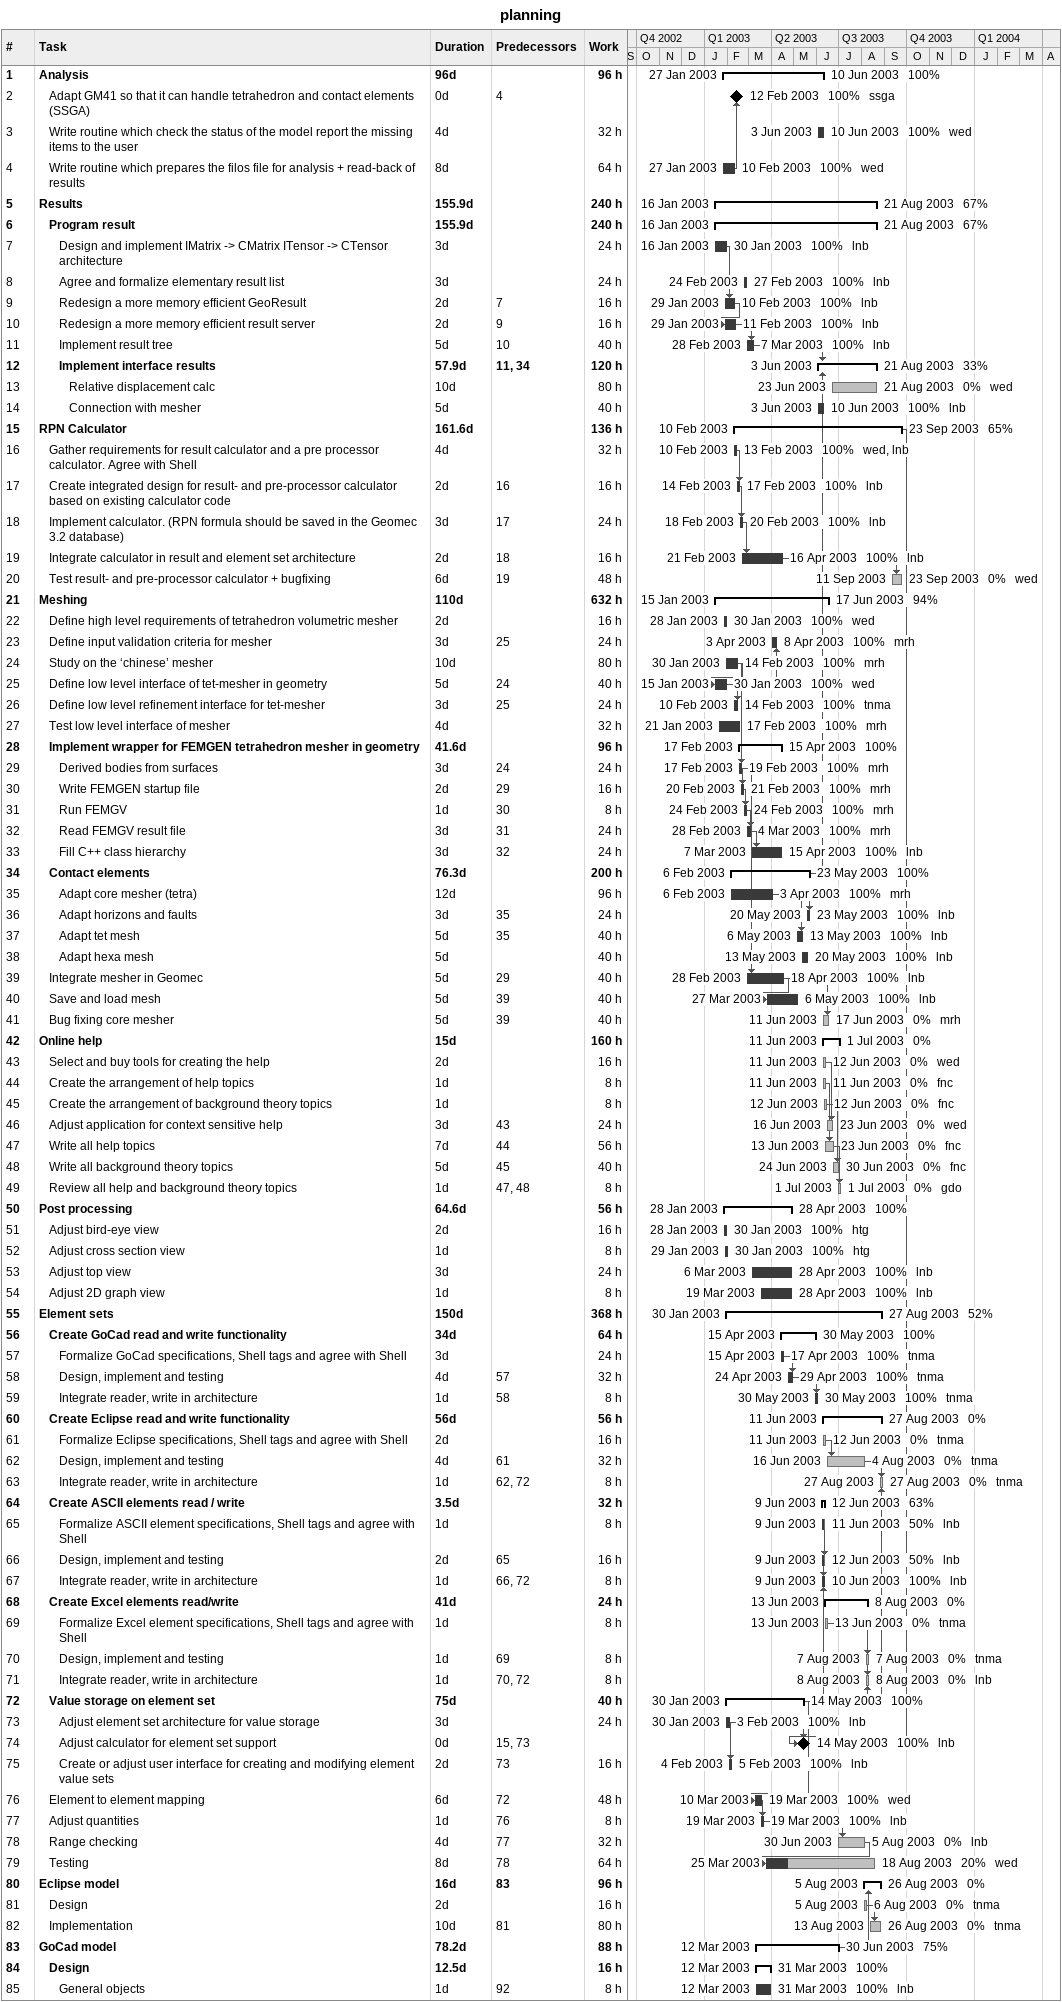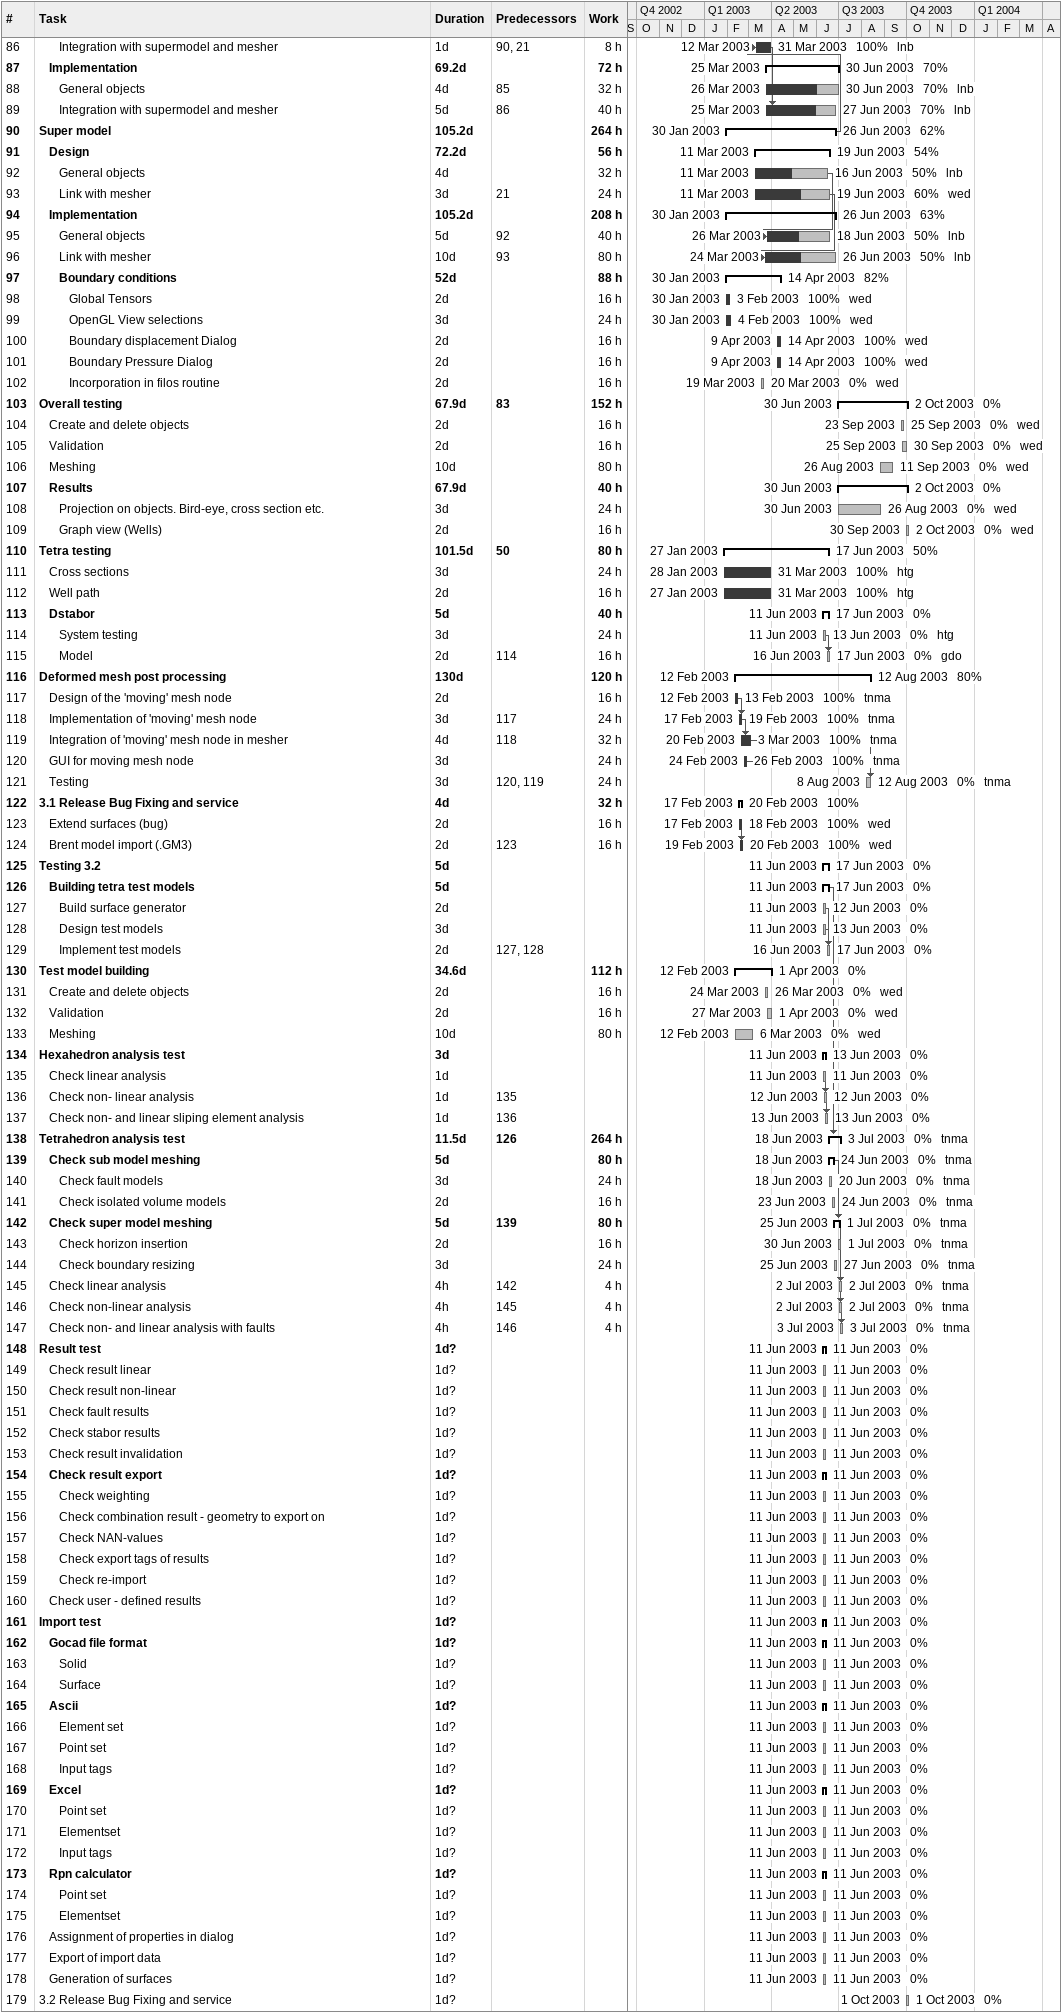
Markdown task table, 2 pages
planning

| ID | Level | Task | Duration | Start | Finish | Predecessors | Resources | % complete | Work (h) |
|---|---|---|---|---|---|---|---|---|---|
| 1 | 1 | **Analysis** | 96d | 2003-01-27 | 2003-06-10 |  |  | 100 | 96 |
| 2 | 2 | Adapt GM41 so that it can handle tetrahedron and contact elements (SSGA) | 0d | 2003-02-12 | 2003-02-12 | 4 | ssga | 100 |  |
| 3 | 2 | Write routine which check the status of the model report the missing items to the user | 4d | 2003-06-03 | 2003-06-10 |  | wed | 100 | 32 |
| 4 | 2 | Write routine which prepares the filos file for analysis + read-back of results | 8d | 2003-01-27 | 2003-02-10 |  | wed | 100 | 64 |
| 5 | 1 | **Results** | 155.9d | 2003-01-16 | 2003-08-21 |  |  | 67 | 240 |
| 6 | 2 | **Program result** | 155.9d | 2003-01-16 | 2003-08-21 |  |  | 67 | 240 |
| 7 | 3 | Design and implement IMatrix -> CMatrix ITensor -> CTensor architecture | 3d | 2003-01-16 | 2003-01-30 |  | lnb | 100 | 24 |
| 8 | 3 | Agree and formalize elementary result list | 3d | 2003-02-24 | 2003-02-27 |  | lnb | 100 | 24 |
| 9 | 3 | Redesign a more memory efficient GeoResult | 2d | 2003-01-29 | 2003-02-10 | 7 | lnb | 100 | 16 |
| 10 | 3 | Redesign a more memory efficient result server | 2d | 2003-01-29 | 2003-02-11 | 9 | lnb | 100 | 16 |
| 11 | 3 | Implement result tree | 5d | 2003-02-28 | 2003-03-07 | 10 | lnb | 100 | 40 |
| 12 | 3 | **Implement interface results** | 57.9d | 2003-06-03 | 2003-08-21 | 11, 34 |  | 33 | 120 |
| 13 | 4 | Relative displacement calc | 10d | 2003-06-23 | 2003-08-21 |  | wed | 0 | 80 |
| 14 | 4 | Connection with mesher | 5d | 2003-06-03 | 2003-06-10 |  | lnb | 100 | 40 |
| 15 | 1 | **RPN Calculator** | 161.6d | 2003-02-10 | 2003-09-23 |  |  | 65 | 136 |
| 16 | 2 | Gather requirements for result calculator and a pre processor calculator. Agree with Shell | 4d | 2003-02-10 | 2003-02-13 |  | wed, lnb | 100 | 32 |
| 17 | 2 | Create integrated design for result- and pre-processor calculator based on existing calculator code | 2d | 2003-02-14 | 2003-02-17 | 16 | lnb | 100 | 16 |
| 18 | 2 | Implement calculator. (RPN formula should be saved in the Geomec 3.2 database) | 3d | 2003-02-18 | 2003-02-20 | 17 | lnb | 100 | 24 |
| 19 | 2 | Integrate calculator in result and element set architecture | 2d | 2003-02-21 | 2003-04-16 | 18 | lnb | 100 | 16 |
| 20 | 2 | Test result- and pre-processor calculator + bugfixing | 6d | 2003-09-11 | 2003-09-23 | 19 | wed | 0 | 48 |
| 21 | 1 | **Meshing** | 110d | 2003-01-15 | 2003-06-17 |  |  | 94 | 632 |
| 22 | 2 | Define high level requirements of tetrahedron volumetric mesher | 2d | 2003-01-28 | 2003-01-30 |  | wed | 100 | 16 |
| 23 | 2 | Define input validation criteria for mesher | 3d | 2003-04-03 | 2003-04-08 | 25 | mrh | 100 | 24 |
| 24 | 2 | Study on the ‘chinese’ mesher | 10d | 2003-01-30 | 2003-02-14 |  | mrh | 100 | 80 |
| 25 | 2 | Define low level interface of tet-mesher in geometry | 5d | 2003-01-15 | 2003-01-30 | 24 | wed | 100 | 40 |
| 26 | 2 | Define low level refinement interface for tet-mesher | 3d | 2003-02-10 | 2003-02-14 | 25 | tnma | 100 | 24 |
| 27 | 2 | Test low level interface of mesher | 4d | 2003-01-21 | 2003-02-17 |  | mrh | 100 | 32 |
| 28 | 2 | **Implement wrapper for FEMGEN tetrahedron mesher in geometry** | 41.6d | 2003-02-17 | 2003-04-15 |  |  | 100 | 96 |
| 29 | 3 | Derived bodies from surfaces | 3d | 2003-02-17 | 2003-02-19 | 24 | mrh | 100 | 24 |
| 30 | 3 | Write FEMGEN startup file | 2d | 2003-02-20 | 2003-02-21 | 29 | mrh | 100 | 16 |
| 31 | 3 | Run FEMGV | 1d | 2003-02-24 | 2003-02-24 | 30 | mrh | 100 | 8 |
| 32 | 3 | Read FEMGV result file | 3d | 2003-02-28 | 2003-03-04 | 31 | mrh | 100 | 24 |
| 33 | 3 | Fill C++ class hierarchy | 3d | 2003-03-07 | 2003-04-15 | 32 | lnb | 100 | 24 |
| 34 | 2 | **Contact elements** | 76.3d | 2003-02-06 | 2003-05-23 |  |  | 100 | 200 |
| 35 | 3 | Adapt core mesher (tetra) | 12d | 2003-02-06 | 2003-04-03 |  | mrh | 100 | 96 |
| 36 | 3 | Adapt horizons and faults | 3d | 2003-05-20 | 2003-05-23 | 35 | lnb | 100 | 24 |
| 37 | 3 | Adapt tet mesh | 5d | 2003-05-06 | 2003-05-13 | 35 | lnb | 100 | 40 |
| 38 | 3 | Adapt hexa mesh | 5d | 2003-05-13 | 2003-05-20 |  | lnb | 100 | 40 |
| 39 | 2 | Integrate mesher in Geomec | 5d | 2003-02-28 | 2003-04-18 | 29 | lnb | 100 | 40 |
| 40 | 2 | Save and load mesh | 5d | 2003-03-27 | 2003-05-06 | 39 | lnb | 100 | 40 |
| 41 | 2 | Bug fixing core mesher | 5d | 2003-06-11 | 2003-06-17 | 39 | mrh | 0 | 40 |
| 42 | 1 | **Online help** | 15d | 2003-06-11 | 2003-07-01 |  |  | 0 | 160 |
| 43 | 2 | Select and buy tools for creating the help | 2d | 2003-06-11 | 2003-06-12 |  | wed | 0 | 16 |
| 44 | 2 | Create the arrangement of help topics | 1d | 2003-06-11 | 2003-06-11 |  | fnc | 0 | 8 |
| 45 | 2 | Create the arrangement of background theory topics | 1d | 2003-06-12 | 2003-06-12 |  | fnc | 0 | 8 |
| 46 | 2 | Adjust application for context sensitive help | 3d | 2003-06-16 | 2003-06-23 | 43 | wed | 0 | 24 |
| 47 | 2 | Write all help topics | 7d | 2003-06-13 | 2003-06-23 | 44 | fnc | 0 | 56 |
| 48 | 2 | Write all background theory topics | 5d | 2003-06-24 | 2003-06-30 | 45 | fnc | 0 | 40 |
| 49 | 2 | Review all help and background theory topics | 1d | 2003-07-01 | 2003-07-01 | 47, 48 | gdo | 0 | 8 |
| 50 | 1 | **Post processing** | 64.6d | 2003-01-28 | 2003-04-28 |  |  | 100 | 56 |
| 51 | 2 | Adjust bird-eye view | 2d | 2003-01-28 | 2003-01-30 |  | htg | 100 | 16 |
| 52 | 2 | Adjust cross section view | 1d | 2003-01-29 | 2003-01-30 |  | htg | 100 | 8 |
| 53 | 2 | Adjust top view | 3d | 2003-03-06 | 2003-04-28 |  | lnb | 100 | 24 |
| 54 | 2 | Adjust 2D graph view | 1d | 2003-03-19 | 2003-04-28 |  | lnb | 100 | 8 |
| 55 | 1 | **Element sets** | 150d | 2003-01-30 | 2003-08-27 |  |  | 52 | 368 |
| 56 | 2 | **Create GoCad read and write functionality** | 34d | 2003-04-15 | 2003-05-30 |  |  | 100 | 64 |
| 57 | 3 | Formalize GoCad specifications, Shell tags and agree with Shell | 3d | 2003-04-15 | 2003-04-17 |  | tnma | 100 | 24 |
| 58 | 3 | Design, implement and testing | 4d | 2003-04-24 | 2003-04-29 | 57 | tnma | 100 | 32 |
| 59 | 3 | Integrate reader, write in architecture | 1d | 2003-05-30 | 2003-05-30 | 58 | tnma | 100 | 8 |
| 60 | 2 | **Create Eclipse read and write functionality** | 56d | 2003-06-11 | 2003-08-27 |  |  | 0 | 56 |
| 61 | 3 | Formalize Eclipse specifications, Shell tags and agree with Shell | 2d | 2003-06-11 | 2003-06-12 |  | tnma | 0 | 16 |
| 62 | 3 | Design, implement and testing | 4d | 2003-06-16 | 2003-08-04 | 61 | tnma | 0 | 32 |
| 63 | 3 | Integrate reader, write in architecture | 1d | 2003-08-27 | 2003-08-27 | 62, 72 | tnma | 0 | 8 |
| 64 | 2 | **Create ASCII elements read / write** | 3.5d | 2003-06-09 | 2003-06-12 |  |  | 63 | 32 |
| 65 | 3 | Formalize ASCII element specifications, Shell tags and agree with Shell | 1d | 2003-06-09 | 2003-06-11 |  | lnb | 50 | 8 |
| 66 | 3 | Design, implement and testing | 2d | 2003-06-09 | 2003-06-12 | 65 | lnb | 50 | 16 |
| 67 | 3 | Integrate reader, write in architecture | 1d | 2003-06-09 | 2003-06-10 | 66, 72 | lnb | 100 | 8 |
| 68 | 2 | **Create Excel elements read/write** | 41d | 2003-06-13 | 2003-08-08 |  |  | 0 | 24 |
| 69 | 3 | Formalize Excel element specifications, Shell tags and agree with Shell | 1d | 2003-06-13 | 2003-06-13 |  | tnma | 0 | 8 |
| 70 | 3 | Design, implement and testing | 1d | 2003-08-07 | 2003-08-07 | 69 | tnma | 0 | 8 |
| 71 | 3 | Integrate reader, write in architecture | 1d | 2003-08-08 | 2003-08-08 | 70, 72 | lnb | 0 | 8 |
| 72 | 2 | **Value storage on element set** | 75d | 2003-01-30 | 2003-05-14 |  |  | 100 | 40 |
| 73 | 3 | Adjust element set architecture for value storage | 3d | 2003-01-30 | 2003-02-03 |  | lnb | 100 | 24 |
| 74 | 3 | Adjust calculator for element set support | 0d | 2003-05-14 | 2003-05-14 | 15, 73 | lnb | 100 |  |
| 75 | 3 | Create or adjust user interface for creating and modifying element value sets | 2d | 2003-02-04 | 2003-02-05 | 73 | lnb | 100 | 16 |
| 76 | 2 | Element to element mapping | 6d | 2003-03-10 | 2003-03-19 | 72 | wed | 100 | 48 |
| 77 | 2 | Adjust quantities | 1d | 2003-03-19 | 2003-03-19 | 76 | lnb | 100 | 8 |
| 78 | 2 | Range checking | 4d | 2003-06-30 | 2003-08-05 | 77 | lnb | 0 | 32 |
| 79 | 2 | Testing | 8d | 2003-03-25 | 2003-08-18 | 78 | wed | 20 | 64 |
| 80 | 1 | **Eclipse model** | 16d | 2003-08-05 | 2003-08-26 | 83 |  | 0 | 96 |
| 81 | 2 | Design | 2d | 2003-08-05 | 2003-08-06 |  | tnma | 0 | 16 |
| 82 | 2 | Implementation | 10d | 2003-08-13 | 2003-08-26 | 81 | tnma | 0 | 80 |
| 83 | 1 | **GoCad model** | 78.2d | 2003-03-12 | 2003-06-30 |  |  | 75 | 88 |
| 84 | 2 | **Design** | 12.5d | 2003-03-12 | 2003-03-31 |  |  | 100 | 16 |
| 85 | 3 | General objects | 1d | 2003-03-12 | 2003-03-31 | 92 | lnb | 100 | 8 |
| 86 | 3 | Integration with supermodel and mesher | 1d | 2003-03-12 | 2003-03-31 | 90, 21 | lnb | 100 | 8 |
| 87 | 2 | **Implementation** | 69.2d | 2003-03-25 | 2003-06-30 |  |  | 70 | 72 |
| 88 | 3 | General objects | 4d | 2003-03-26 | 2003-06-30 | 85 | lnb | 70 | 32 |
| 89 | 3 | Integration with supermodel and mesher | 5d | 2003-03-25 | 2003-06-27 | 86 | lnb | 70 | 40 |
| 90 | 1 | **Super model** | 105.2d | 2003-01-30 | 2003-06-26 |  |  | 62 | 264 |
| 91 | 2 | **Design** | 72.2d | 2003-03-11 | 2003-06-19 |  |  | 54 | 56 |
| 92 | 3 | General objects | 4d | 2003-03-11 | 2003-06-16 |  | lnb | 50 | 32 |
| 93 | 3 | Link with mesher | 3d | 2003-03-11 | 2003-06-19 | 21 | wed | 60 | 24 |
| 94 | 2 | **Implementation** | 105.2d | 2003-01-30 | 2003-06-26 |  |  | 63 | 208 |
| 95 | 3 | General objects | 5d | 2003-03-26 | 2003-06-18 | 92 | lnb | 50 | 40 |
| 96 | 3 | Link with mesher | 10d | 2003-03-24 | 2003-06-26 | 93 | lnb | 50 | 80 |
| 97 | 3 | **Boundary conditions** | 52d | 2003-01-30 | 2003-04-14 |  |  | 82 | 88 |
| 98 | 4 | Global Tensors | 2d | 2003-01-30 | 2003-02-03 |  | wed | 100 | 16 |
| 99 | 4 | OpenGL View selections | 3d | 2003-01-30 | 2003-02-04 |  | wed | 100 | 24 |
| 100 | 4 | Boundary displacement Dialog | 2d | 2003-04-09 | 2003-04-14 |  | wed | 100 | 16 |
| 101 | 4 | Boundary Pressure Dialog | 2d | 2003-04-09 | 2003-04-14 |  | wed | 100 | 16 |
| 102 | 4 | Incorporation in filos routine | 2d | 2003-03-19 | 2003-03-20 |  | wed | 0 | 16 |
| 103 | 1 | **Overall testing** | 67.9d | 2003-06-30 | 2003-10-02 | 83 |  | 0 | 152 |
| 104 | 2 | Create and delete objects | 2d | 2003-09-23 | 2003-09-25 |  | wed | 0 | 16 |
| 105 | 2 | Validation | 2d | 2003-09-25 | 2003-09-30 |  | wed | 0 | 16 |
| 106 | 2 | Meshing | 10d | 2003-08-26 | 2003-09-11 |  | wed | 0 | 80 |
| 107 | 2 | **Results** | 67.9d | 2003-06-30 | 2003-10-02 |  |  | 0 | 40 |
| 108 | 3 | Projection on objects. Bird-eye, cross section etc. | 3d | 2003-06-30 | 2003-08-26 |  | wed | 0 | 24 |
| 109 | 3 | Graph view (Wells) | 2d | 2003-09-30 | 2003-10-02 |  | wed | 0 | 16 |
| 110 | 1 | **Tetra testing** | 101.5d | 2003-01-27 | 2003-06-17 | 50 |  | 50 | 80 |
| 111 | 2 | Cross sections | 3d | 2003-01-28 | 2003-03-31 |  | htg | 100 | 24 |
| 112 | 2 | Well path | 2d | 2003-01-27 | 2003-03-31 |  | htg | 100 | 16 |
| 113 | 2 | **Dstabor** | 5d | 2003-06-11 | 2003-06-17 |  |  | 0 | 40 |
| 114 | 3 | System testing | 3d | 2003-06-11 | 2003-06-13 |  | htg | 0 | 24 |
| 115 | 3 | Model | 2d | 2003-06-16 | 2003-06-17 | 114 | gdo | 0 | 16 |
| 116 | 1 | **Deformed mesh post processing** | 130d | 2003-02-12 | 2003-08-12 |  |  | 80 | 120 |
| 117 | 2 | Design of the 'moving' mesh node | 2d | 2003-02-12 | 2003-02-13 |  | tnma | 100 | 16 |
| 118 | 2 | Implementation of 'moving' mesh node | 3d | 2003-02-17 | 2003-02-19 | 117 | tnma | 100 | 24 |
| 119 | 2 | Integration of 'moving' mesh node in mesher | 4d | 2003-02-20 | 2003-03-03 | 118 | tnma | 100 | 32 |
| 120 | 2 | GUI for moving mesh node | 3d | 2003-02-24 | 2003-02-26 |  | tnma | 100 | 24 |
| 121 | 2 | Testing | 3d | 2003-08-08 | 2003-08-12 | 120, 119 | tnma | 0 | 24 |
| 122 | 1 | **3.1 Release Bug Fixing and service** | 4d | 2003-02-17 | 2003-02-20 |  |  | 100 | 32 |
| 123 | 2 | Extend surfaces (bug) | 2d | 2003-02-17 | 2003-02-18 |  | wed | 100 | 16 |
| 124 | 2 | Brent model import (.GM3) | 2d | 2003-02-19 | 2003-02-20 | 123 | wed | 100 | 16 |
| 125 | 1 | **Testing 3.2** | 5d | 2003-06-11 | 2003-06-17 |  |  | 0 |  |
| 126 | 2 | **Building tetra test models** | 5d | 2003-06-11 | 2003-06-17 |  |  | 0 |  |
| 127 | 3 | Build surface generator | 2d | 2003-06-11 | 2003-06-12 |  |  | 0 |  |
| 128 | 3 | Design test models | 3d | 2003-06-11 | 2003-06-13 |  |  | 0 |  |
| 129 | 3 | Implement test models | 2d | 2003-06-16 | 2003-06-17 | 127, 128 |  | 0 |  |
| 130 | 1 | **Test model building** | 34.6d | 2003-02-12 | 2003-04-01 |  |  | 0 | 112 |
| 131 | 2 | Create and delete objects | 2d | 2003-03-24 | 2003-03-26 |  | wed | 0 | 16 |
| 132 | 2 | Validation | 2d | 2003-03-27 | 2003-04-01 |  | wed | 0 | 16 |
| 133 | 2 | Meshing | 10d | 2003-02-12 | 2003-03-06 |  | wed | 0 | 80 |
| 134 | 1 | **Hexahedron analysis test** | 3d | 2003-06-11 | 2003-06-13 |  |  | 0 |  |
| 135 | 2 | Check linear analysis | 1d | 2003-06-11 | 2003-06-11 |  |  | 0 |  |
| 136 | 2 | Check non- linear analysis | 1d | 2003-06-12 | 2003-06-12 | 135 |  | 0 |  |
| 137 | 2 | Check non- and linear sliping element analysis | 1d | 2003-06-13 | 2003-06-13 | 136 |  | 0 |  |
| 138 | 1 | **Tetrahedron analysis test** | 11.5d | 2003-06-18 | 2003-07-03 | 126 | tnma | 0 | 264 |
| 139 | 2 | **Check sub model meshing** | 5d | 2003-06-18 | 2003-06-24 |  | tnma | 0 | 80 |
| 140 | 3 | Check fault models | 3d | 2003-06-18 | 2003-06-20 |  | tnma | 0 | 24 |
| 141 | 3 | Check isolated volume models | 2d | 2003-06-23 | 2003-06-24 |  | tnma | 0 | 16 |
| 142 | 2 | **Check super model meshing** | 5d | 2003-06-25 | 2003-07-01 | 139 | tnma | 0 | 80 |
| 143 | 3 | Check horizon insertion | 2d | 2003-06-30 | 2003-07-01 |  | tnma | 0 | 16 |
| 144 | 3 | Check boundary resizing | 3d | 2003-06-25 | 2003-06-27 |  | tnma | 0 | 24 |
| 145 | 2 | Check linear analysis | 4h | 2003-07-02 | 2003-07-02 | 142 | tnma | 0 | 4 |
| 146 | 2 | Check non-linear analysis | 4h | 2003-07-02 | 2003-07-02 | 145 | tnma | 0 | 4 |
| 147 | 2 | Check non- and linear analysis with faults | 4h | 2003-07-03 | 2003-07-03 | 146 | tnma | 0 | 4 |
| 148 | 1 | **Result test** | 1d? | 2003-06-11 | 2003-06-11 |  |  | 0 |  |
| 149 | 2 | Check result linear | 1d? | 2003-06-11 | 2003-06-11 |  |  | 0 |  |
| 150 | 2 | Check result non-linear | 1d? | 2003-06-11 | 2003-06-11 |  |  | 0 |  |
| 151 | 2 | Check fault results | 1d? | 2003-06-11 | 2003-06-11 |  |  | 0 |  |
| 152 | 2 | Check stabor results | 1d? | 2003-06-11 | 2003-06-11 |  |  | 0 |  |
| 153 | 2 | Check result invalidation | 1d? | 2003-06-11 | 2003-06-11 |  |  | 0 |  |
| 154 | 2 | **Check result export** | 1d? | 2003-06-11 | 2003-06-11 |  |  | 0 |  |
| 155 | 3 | Check weighting | 1d? | 2003-06-11 | 2003-06-11 |  |  | 0 |  |
| 156 | 3 | Check combination result - geometry to export on | 1d? | 2003-06-11 | 2003-06-11 |  |  | 0 |  |
| 157 | 3 | Check NAN-values | 1d? | 2003-06-11 | 2003-06-11 |  |  | 0 |  |
| 158 | 3 | Check export tags of results | 1d? | 2003-06-11 | 2003-06-11 |  |  | 0 |  |
| 159 | 3 | Check re-import | 1d? | 2003-06-11 | 2003-06-11 |  |  | 0 |  |
| 160 | 2 | Check user - defined results | 1d? | 2003-06-11 | 2003-06-11 |  |  | 0 |  |
| 161 | 1 | **Import test** | 1d? | 2003-06-11 | 2003-06-11 |  |  | 0 |  |
| 162 | 2 | **Gocad file format** | 1d? | 2003-06-11 | 2003-06-11 |  |  | 0 |  |
| 163 | 3 | Solid | 1d? | 2003-06-11 | 2003-06-11 |  |  | 0 |  |
| 164 | 3 | Surface | 1d? | 2003-06-11 | 2003-06-11 |  |  | 0 |  |
| 165 | 2 | **Ascii** | 1d? | 2003-06-11 | 2003-06-11 |  |  | 0 |  |
| 166 | 3 | Element set | 1d? | 2003-06-11 | 2003-06-11 |  |  | 0 |  |
| 167 | 3 | Point set | 1d? | 2003-06-11 | 2003-06-11 |  |  | 0 |  |
| 168 | 3 | Input tags | 1d? | 2003-06-11 | 2003-06-11 |  |  | 0 |  |
| 169 | 2 | **Excel** | 1d? | 2003-06-11 | 2003-06-11 |  |  | 0 |  |
| 170 | 3 | Point set | 1d? | 2003-06-11 | 2003-06-11 |  |  | 0 |  |
| 171 | 3 | Elementset | 1d? | 2003-06-11 | 2003-06-11 |  |  | 0 |  |
| 172 | 3 | Input tags | 1d? | 2003-06-11 | 2003-06-11 |  |  | 0 |  |
| 173 | 2 | **Rpn calculator** | 1d? | 2003-06-11 | 2003-06-11 |  |  | 0 |  |
| 174 | 3 | Point set | 1d? | 2003-06-11 | 2003-06-11 |  |  | 0 |  |
| 175 | 3 | Elementset | 1d? | 2003-06-11 | 2003-06-11 |  |  | 0 |  |
| 176 | 2 | Assignment of properties in dialog | 1d? | 2003-06-11 | 2003-06-11 |  |  | 0 |  |
| 177 | 2 | Export of import data | 1d? | 2003-06-11 | 2003-06-11 |  |  | 0 |  |
| 178 | 2 | Generation of surfaces | 1d? | 2003-06-11 | 2003-06-11 |  |  | 0 |  |
| 179 | 1 | 3.2 Release Bug Fixing and service | 1d? | 2003-10-01 | 2003-10-01 |  |  | 0 |  |
